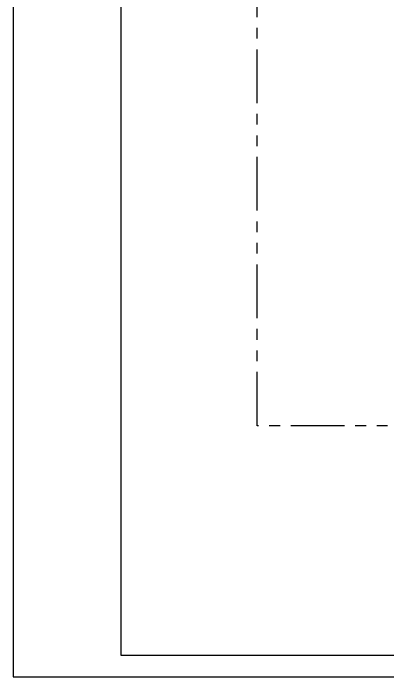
# Model space of a CAD drawing. Header units: millimetres. Extents: x 0 to 12600, y 0 to 8910.
# Drawn here: x 0 to 2614, y 0 to 4628 of the extents above; entities that cross this region are included whole.
import ezdxf

# ---------------------------------------------------------------- set-up
doc = ezdxf.new("R2010")
doc.units = ezdxf.units.MM
doc.header["$LTSCALE"] = 300
doc.linetypes.add('K', pattern=[2.5, 1.25, -0.25, 0.25, -0.25, 0.25, -0.25])
for name, color, linetype in [('01', 7, 'Continuous'), ('02', 1, 'Continuous'), ('07', 6, 'K')]:
    doc.layers.add(name, color=color, linetype=linetype)

# ---------------------------------------------------------------- blocks, each defined once
blk = doc.blocks.new('*U598')
at = {"layer": '01'}
for points in [[(25, 292), (25, 5)], [(25, 5), (415, 5)]]:
    blk.add_lwpolyline(points, dxfattribs=at)
at = {"layer": '02'}
for points in [[(0, 297), (0, 0)], [(0, 0), (420, 0)]]:
    blk.add_lwpolyline(points, dxfattribs=at)

msp = doc.modelspace()

# ---------------------------------------------------------------- linework, layer by layer
at = {"layer": '07', "color": 6, "linetype": 'K'}
msp.add_lwpolyline([(1701.614, 7617.683), (6062.491, 7617.683), (6062.491, 1750.905), (1701.614, 1750.905)], close=True, dxfattribs=at)

# ---------------------------------------------------------------- block references
at = {"layer": '01', "xscale": 30, "yscale": 30, "zscale": 30}
msp.add_blockref('*U598', (0, 0), dxfattribs=at)

doc.saveas('drawing.dxf')
